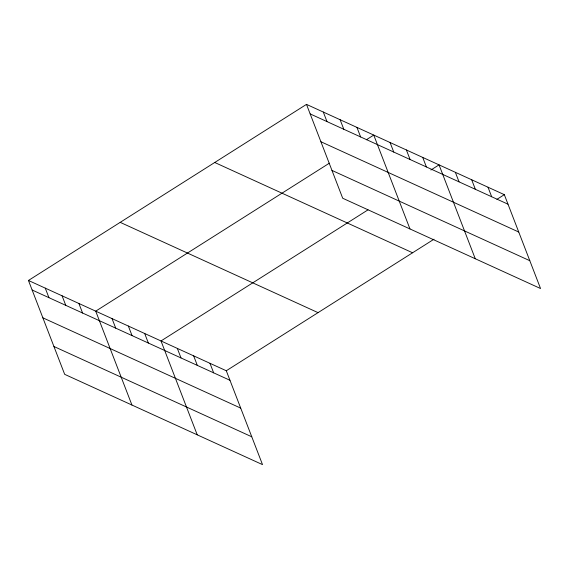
<?xml version="1.0" encoding="UTF-8"?>
<svg xmlns="http://www.w3.org/2000/svg" width="569" height="569" viewBox="0 0 569 569"><rect width="100%" height="100%" fill="white"/><g stroke="black" fill="none" stroke-linecap="round" stroke-linejoin="round"><path stroke-width="0.85" d="M28.45 280.46L226.291 370.753L262.515 464.624L64.674 374.338L28.45 280.46L306.485 104.376L504.326 194.662L540.55 288.54L342.709 198.247L306.485 104.376M329.359 163.189L95.713 311.158L131.937 405.036M366.351 139.761L373.755 135.073L409.972 228.944M368.008 209.854L161.006 340.959L197.23 434.83M430.897 170.024L439.04 164.868L475.264 258.746M226.291 370.753L434.033 239.186M496.929 199.349L504.326 194.662M310.162 113.907L508.003 204.2M320.902 141.738L518.743 232.031M331.969 170.416L529.81 260.709M214.733 162.485L412.575 252.771M120.201 222.351L318.043 312.644M32.127 289.998L229.968 380.284M42.867 317.829L240.708 408.122M53.934 346.5L251.775 436.793M488.003 187.215L491.687 196.753M471.687 179.768L475.364 189.299M455.364 172.315L459.041 181.852M422.717 157.421L426.394 166.952M406.394 149.974L410.078 159.505M390.071 142.52L393.755 152.058M356.934 127.399L360.618 136.93M340.12 119.725L343.797 129.255M323.299 112.05L326.983 121.581M209.968 363.307L213.652 372.837M193.645 355.853L197.329 365.39M177.329 348.406L181.006 357.944M144.682 333.505L148.36 343.043M128.359 326.058L132.036 335.596M112.036 318.612L115.72 328.142M78.899 303.483L82.576 313.021M62.085 295.809L65.762 305.347M45.264 288.134L48.948 297.672"/></g></svg>
